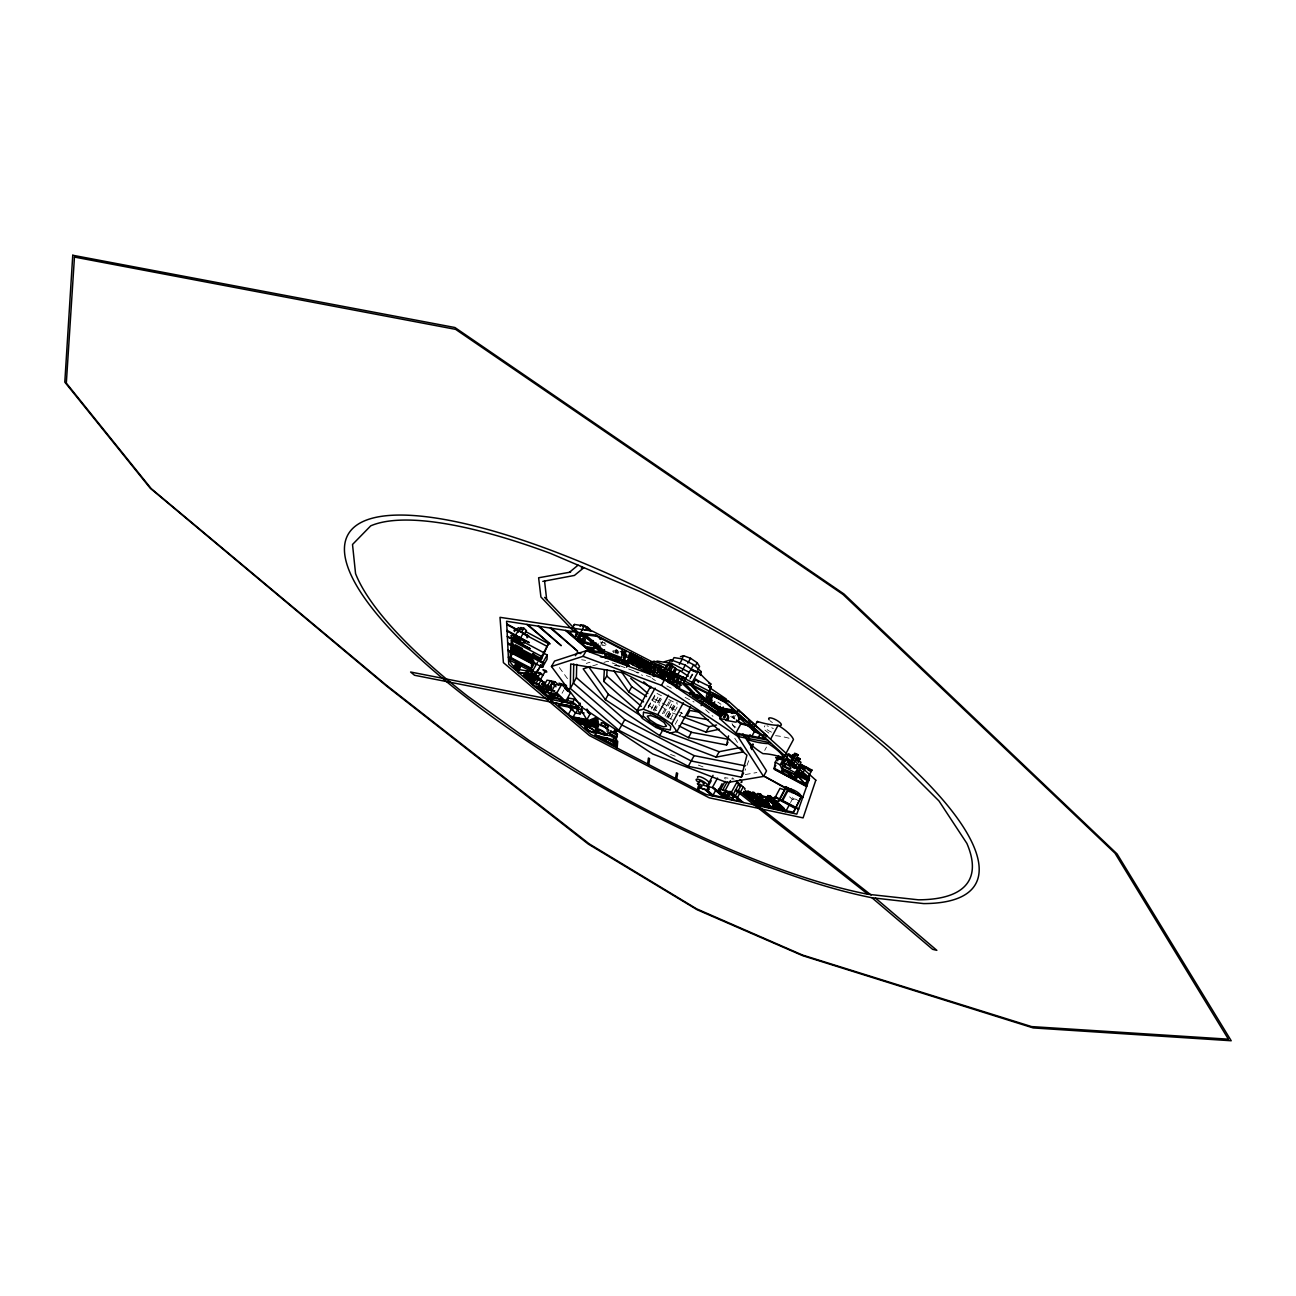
<?xml version="1.0" encoding="UTF-8"?>
<svg xmlns="http://www.w3.org/2000/svg" width="1296" height="1296" viewBox="0 0 1296 1296"><rect width="100%" height="100%" fill="white"/><g stroke="black" fill="none" stroke-linecap="round" stroke-linejoin="round"><path stroke-width="0.75" stroke-dasharray="5 3.75" d="M748.732 760.671L745.087 770.342M618.289 651.062C617.301 655.582 612.911 648.907 617.139 649.96M616.005 649.814L617.188 650.835M617.431 652.568L615.292 651.191M790.528 802.548L792.293 799.259L797.85 800.296M764.721 750.352L766.487 747.063M734.702 719.053L732.694 717.741L734.346 714.712M733.714 718.389L735.367 715.36M665.107 716.137L672.948 702.011M677.111 714.712L669.595 711.893L666.614 717.255L672.251 719.377M666.97 717.19L674.811 703.048M667.796 717.935L675.54 703.922M689.877 678.067L692.113 674.017M668.315 718.081L677.079 702.238M689.764 679.363L692.68 674.082M690.59 678.326L692.874 674.195M670.453 719.102L678.278 704.975M675.216 724.253L682.927 710.289M651.224 709.139L659.081 695.045M653.33 710.127L661.187 696.001M653.8 710.289L661.657 696.163M654.755 711.05L662.564 697.005M662.386 713.723L670.178 699.662M663.827 713.659L671.555 699.743M648.032 707.195L655.841 693.182M648.146 707.989L656.57 693.214L661.835 695.936M613.462 651.775L615.632 652.39L617.333 649.377M615.681 653.346L617.382 650.333L615.195 649.474L613.494 652.487M618.208 653.265L619.051 651.758M562.027 693.263L563.938 689.909M600.939 644.258L602.656 641.245M586.262 663.406L590.036 662.207M592.596 665.917L602.008 663.001M603.904 662.418L607.662 661.252L638.993 672.818M745.313 774.538L756.88 772.529M601.862 645.197L605.297 645.748M581.661 659.745L585.565 660.393M614.855 665.237L622.679 666.533M614.66 665.447L622.631 666.776M600.194 642.055L605.491 642.946L604.649 644.452L601.117 643.853M796.862 799.454L793.67 798.854L789.604 795.355M646.364 675.524L651.888 677.565M678.991 715.408L682.749 716.818M670.534 754.418L676.091 756.556M698.35 765.094L705.769 767.945M666.824 685.892L673.612 689.391M633.679 670.858L642.557 675.427M685.147 697.426L694.008 702.011M668.849 699.565L677.63 704.101M653.573 698.576L660.604 702.221M662.353 703.129L676.415 710.402M678.164 711.31L683.446 714.031M730.604 716.477L732.694 717.741M651.499 699.84L659.713 705.316M661.365 706.417L669.595 711.893M648.502 705.202L656.732 710.678M732.58 725.063L735.901 727.283M652.147 678.424L655.403 680.594M717.838 702.124L720.981 704.263M615.632 652.39L617.852 653.962M789.556 796.829L792.293 799.259M705.559 709.657L712.962 716.315M731.981 716.056L734.913 718.713M559.354 667.57L568.928 680.578M734.751 738.234L738.056 743.337M732.046 723.686L735.14 728.53M734.038 779.301A5.573 1.474 28.5 0 1 732.467 777.859M725.387 779.009A3.321 0.875 28.5 0 1 724.707 777.713A3.321 0.875 28.5 0 1 726.845 778.102A3.321 0.875 28.5 0 1 729 778.491A3.321 0.875 28.5 0 1 731.138 778.88L731.673 778.912A3.321 0.875 28.5 0 1 732.791 779.107M612.425 651.353A10.028 2.835 29.4 0 1 618.532 651.872M775.526 735.707A63.391 17.771 28 0 1 789.458 738.331M768.917 733.099A27.589 7.906 28.3 0 1 762.583 728.077M771.476 732.159A7.16 2.041 28.4 0 1 764.932 725.792M766.989 725.857A7.16 2.041 28.4 0 1 768.463 726.278M771.752 727.736A7.16 2.041 28.4 0 1 773.356 728.676M772.448 722.569A7.16 2.074 28.4 0 1 769.889 720.592M606.091 644.501A9.412 2.689 29.5 0 1 604.406 643.14"/><path stroke-width="1.5" d="M759.359 796.392L756.686 795.825L770.099 807.764L772.772 808.348L759.553 796.846L760.59 794.092L757.917 793.525L755.6 797.704L753.235 797.267M534.503 654.61L532.656 657.817L532.591 662.094L542.457 667.262L547.042 659.275L547.171 654.982L543.866 653.265M570.305 688.419L570.71 663.957L623.392 672.835L697.977 711.374L746.917 755.179L741.377 777.195L688.273 766.325L618.84 730.247L570.305 688.419L576.412 677.678L576.72 664.362M760.59 794.092L762.858 796.408M511.952 649.588L510.316 652.423L510.349 657.331L531.506 668.428L531.587 663.568L533.401 660.409M573.739 664.119L573.367 683.041L621.805 724.934L691.205 760.979L742.381 771.314M542.457 667.262L542.57 663.017L547.171 654.982M533.596 653.492L530.825 658.303L511.11 647.87L513.022 643.205M803.342 768.577L798.903 765.628M638.329 711.666L603.693 681.372L604.357 669.659M603.693 681.372L606.739 675.994L607.095 670.097M530.825 658.303L532.769 653.654M614.466 745.686L614.79 740.858L613.705 739.903L594.799 734.994L614.466 745.686C615.908 743.467 618.467 737.699 614.417 736.792L596.727 732.807M514.01 636.32L511.369 640.305L511.142 643.658L541.145 659.648L548.467 643.707L525.447 631.46M616.151 747.533L616.718 740.842L617.722 741.361L617.139 748.051M623.441 660.717L624.38 649.814M650.608 667.148L645.602 664.589L645.473 665.869L650.495 668.444L651.694 664.054L650.835 665.593M624.834 661.689L625.822 650.56M651.467 665.609L650.495 668.444M650.171 671.328L651.726 667.019L650.171 671.328L645.165 668.752L645.359 666.889C659.372 675.751 643.318 660.15 644.89 671.182L649.879 673.758L651.791 670.372L651.888 669.514L649.976 672.916L644.987 670.324L646.007 668.509M541.145 659.648L541.501 656.359L544.968 651.013L543.704 652.633L524.216 642.265M590.393 631.298L590.539 629.905L587.817 627.442L583.832 625.352L580.916 624.866L580.057 626.373M646.331 664.33L644.242 667.683A3.434 0.972 29.3 0 1 639.09 665.026L640.775 660.992L639.09 665.026L644.242 667.683L646.542 661.057L645.667 664.07L650.705 666.662L651.596 663.665M646.542 661.057L649.831 663.503M638.766 667.975L638.96 666.128L644.112 668.785L643.901 670.631L638.766 667.975L640.386 665.091M639.333 662.71L640.337 659.907L639.333 662.71L644.517 665.366L645.521 662.564L644.517 665.366M639.738 659.162L639.544 660.911L644.728 663.584L645.619 660.636L640.418 657.947L639.738 659.162L644.922 661.851L644.728 663.584M634.667 658.255L633.096 661.964A3.532 1.004 29.3 0 0 637.956 664.459L640.418 657.947L645.538 661.284M649.879 673.758L651.127 670.048L651.013 671.085M645.019 667.991L645.149 666.954L644.112 668.785M645.521 667.748L645.619 666.922L643.999 669.821M654.188 665.221L652.892 675.815L654.269 676.528L655.582 665.933M647.644 763.96L648.421 758.014L649.588 758.63L648.81 764.575M711.455 695.304L725.776 702.707L733.925 710.159L719.815 707.729A20.849 5.881 28.8 0 0 710.629 701.249L712.298 693.749L724.837 700.229M710.629 701.249L712.022 695.741M677.322 677.16L675.799 687.22L677.306 687.998L678.861 677.954M680.481 681.728L679.428 688.678L688.711 693.085L693.085 693.716L680.481 681.728L683.235 676.787L686.021 679.444M632.659 664.751L633.793 661.495L633.631 662.499L638.474 665.01L638.653 663.989L637.502 667.294L632.659 664.751L634.052 661.754L632.772 664.022M633.728 657.898L634.684 654.982L639.479 658.157L634.684 654.982L639.576 657.542L638.62 660.425L633.728 657.898L634.765 655.322L639.641 657.85L638.62 660.425M659.567 669.141L659.34 670.178L673.645 677.614L659.437 670.016L659.567 669.141L673.888 676.593L673.645 677.614M638.539 660.96L633.647 658.449L633.452 659.696L638.329 662.191L639.398 659.421L636.142 657.752M639.398 659.421L638.329 662.191M637.502 667.294L638.896 664.265L637.632 666.533M639.544 660.766L637.956 664.459M774.23 768.317L775.267 762.21L778.491 756.184L783.432 758.84L780.192 764.867L782.363 770.407L781.537 772.043L774.23 768.317L775.834 765.32M675.508 778.491L676.48 772.805L677.646 773.42L676.674 779.09M692.437 696.179L721.467 715.829L722.293 714.955A3.629 1.021 28.7 0 0 722.196 713.756L721.856 713.432A3.645 1.021 28.7 0 0 721.159 711.925L720.722 711.374A3.645 1.037 28.7 0 0 718.907 709.511L718.713 709.252A3.645 1.037 28.8 0 0 716.445 707.308L715.991 706.887A3.645 1.037 28.8 0 0 713.221 704.911L713.075 704.846A3.645 1.037 28.8 0 0 709.366 702.513L708.831 702.108A3.645 1.037 28.8 0 0 706.385 700.763L705.64 700.407A3.645 1.037 28.8 0 0 702.4 698.771L701.687 698.512A3.645 1.037 28.9 0 0 698.544 697.248L697.88 697.021A3.645 1.037 28.9 0 0 695.045 696.179L692.437 696.179L694.121 693.117M777.713 760.784L778.491 756.184M700.456 675.394L701.12 671.555L693.619 664.718L682.36 658.935L674.033 657.607L671.765 661.689M634.473 659.518L631.816 664.297L628.09 662.337L629.24 659.146L628.204 661.657M633.566 657.785L632.707 659.324L628.965 657.396L630.326 653.038L629.451 654.561L633.226 656.505L634.084 654.982M629.564 653.913L629.273 655.598L633.031 657.542L634.019 654.674L630.261 652.698L629.564 653.913L633.323 655.906L633.031 657.542M630.148 653.346L634.019 654.674L633.323 655.906M630.034 654.626L628.965 657.396M631.816 664.297L632.983 661.073L632.788 662.078L629.062 660.15M632.529 660.312L631.33 661.64L628.56 659.632L628.787 658.384L632.529 660.312L634.505 656.926M632.707 659.324L633.793 656.554M709.025 693.538L707.729 700.148L705.299 698.852A22.631 6.383 28.8 0 0 692.161 694.154L689.44 693.895L690.379 694.721A21.109 5.945 28.8 0 1 717.757 707.114L720.738 709.754A21.109 5.945 28.8 0 1 723.314 717.044L724.464 717.822A22.631 6.383 28.8 0 0 721.742 709.981L720.463 708.831L736.42 711.682M710.467 694.283L709.171 700.909L719.782 708.232L735.772 711.099M697.475 789.944L698.139 786.575A8.845 2.268 28.7 0 0 705.186 789.248L712.946 795.955M698.609 790.544L699.532 787.579A9.671 2.479 28.7 0 0 704.765 789.539L712.136 795.776M675.929 731.171L688.468 737.667L726.554 744.989L728.563 735.901M746.755 793.379L750.821 795.614L746.755 793.379L747.922 791.208L751.988 793.444L749.882 797.396L745.994 795.145L747.662 792.18L746.01 791.516L744.325 793.881L743.337 792.455L745.006 791.597L743.904 791.402M747.662 792.18L746.01 791.516M792.763 756.248L788.47 753.867L789.151 754.92M751.583 749.509L753.008 743.936L750.74 748.148M786.186 754.888L787.822 754.952M794.885 776.984L792.245 776.515L789.588 774.214L788.972 775.948L794.335 778.766L798.077 770.747L797.688 768.544M808.007 778.945L805.14 784.355L795.89 779.576L798.644 772.724M805.675 784.453L809.935 774.862L805.675 784.453L797.639 775.429L799.097 772.724M520.992 665.188L518.562 669.384C521.786 673.24 510.932 667.78 514.609 667.278A25.369 6.642 29.8 0 1 509.863 660.231L511.499 657.412M622.436 652.487L624.542 653.443L622.728 652.811M773.825 799.907L786.154 810.778L793.557 812.203L801.252 796.716L788.357 789.961L789.053 790.673L789.831 789.232L786.073 786.753L779.09 799.81A7.355 1.944 28.2 0 1 779.188 800.75L778.653 801.058A7.355 1.944 28.2 0 1 773.825 799.907L780.014 788.341A7.339 1.976 28.2 0 0 784.841 789.458L786.17 787.709A7.339 1.976 28.2 0 0 786.073 786.753M801.252 796.716L793.557 812.203M783.869 771.071L789.037 773.906L788.341 775.607L783.14 772.886L783.157 769.225L788.146 771.363L789.086 773.809M511.774 642.897L513.961 637.826M543.704 652.633L548.467 643.707M796.684 764.818L794.578 768.398L787.514 762.226L791.775 762.809L797.769 768.415L801.009 762.34L796.279 758.387M794.659 753.64L798.158 754.807L796.165 754.758M782.719 810.47L783.95 808.169L770.537 796.165L767.848 795.582L766.616 797.899L780.03 809.789L782.719 810.47L769.306 798.482L766.616 797.899M798.255 773.015L796.797 771.946L798.482 772.578A10.886 2.997 28.1 0 1 802.823 772.951L806.063 766.892A12.96 3.596 28.1 0 1 811.102 771.541L807.975 769.873M786.154 810.778L789.653 804.2M801.932 765.32L800.831 764.397L811.912 770.035L807.295 778.669L796.457 772.594L798.142 773.21M791.694 762.777L796.667 753.673M790.9 765.369L792.52 762.34M793.184 764.154L798.158 754.807M792.488 766.843L794.108 763.814M793.087 767.621L794.707 764.591M796.635 760.784L798.255 757.755L799.762 758.549L798.725 762.356M773.096 806.112C778.815 808.299 770.78 807.813 773.566 805.253L775.996 806.744M773.534 807.165L773.032 805.448M794.578 768.398L796.198 765.369M798.142 761.578L799.762 758.549M773.793 803.536L766.244 796.862L760.315 795.598L759.845 796.457L773.42 808.477L773.89 807.602L778.345 808.574M798.304 761.789L799.924 758.759M774.587 806.76L775.057 805.901M775.008 807.813L775.478 806.954L773.987 806.306M778.945 800.944L785.943 787.903M794.464 774.571L788.713 771.574L792.277 776.304L794.869 776.758L794.464 774.571L797.672 768.123M795.08 808.348L781.537 800.96L788.503 787.887M782.152 801.576L789.118 788.519M794.335 778.766L797.526 772.772M797.915 773.647L802.289 765.45M773.42 808.477L779.366 809.757L779.819 808.882M788.94 791.548L790.333 788.94L785.57 788.081M795.89 779.576L798.044 775.526M789.685 791.743L791.078 789.134A7.177 1.928 28.1 0 1 798.595 793.022A7.177 1.928 28.1 0 1 800.199 796.311M754.985 801.56L756.378 798.968L754.839 797.558L753.43 800.167L751.842 799.875L751.097 799.243L752.182 799.438L753.592 796.829L751.486 795.776L750.076 798.368L754.985 801.56L753.43 800.167M762.129 799.016L762.971 799.033L759.812 803.374L756.184 801.139L757.544 797.234M760.817 802.58L759.456 805.14L756.086 803.974L754.904 802.418L756.281 799.859M755.082 803.115L757.739 798.255M759.456 805.14L758.727 803.698L760.104 801.139M750.157 734.638L747.468 739.595A27.653 7.711 28.3 0 0 762.939 753.64A63.536 17.35 28 0 1 783.675 757.739L793.46 739.514A27.443 7.825 28.4 0 0 778.086 725.29A65.464 19.084 28.7 0 1 757.318 721.451L754.628 726.392M757.156 794.804L756.054 794.61L754.499 797.494L758.938 801.268L760.574 801.576L762.113 798.692M760.298 802.418L761.384 800.393L762.485 800.588L764.122 801.641L763.036 803.682L760.298 802.418L763.036 803.682M761.4 802.629L762.485 800.588M760.72 804.427L761.854 804.654L762.793 802.888L764.591 804.152L763.231 806.193L760.72 804.427L761.659 802.661M787.174 757.625L783.562 763.117L788.324 765.385A4.504 1.247 28.2 0 1 790.495 768.398A4.504 1.247 28.2 0 1 784.647 766.066C777.017 763.798 787.385 761.886 787.239 756.184M761.918 803.795L764.122 801.641M761.789 805.351L762.745 803.585L764.591 804.152M759.845 796.457L765.79 797.72L766.244 796.862M765.418 799.891L768.398 801.187L766.39 800.75L765.887 799.033L768.334 800.539M765.952 799.681L767.896 799.47L767.443 800.329M784.582 766.001L786.186 762.988M763.231 806.193L764.17 804.427M781.537 772.043L783.14 769.063M766.39 800.75L766.843 799.891M764.51 804.929L766.827 806.906L765.191 806.598L764.98 804.038M769.306 798.482L770.537 796.165M765.191 806.598L767.313 806.015M783.14 772.886L784.744 769.889M788.324 763.765L789.944 760.736M791.564 757.69L793.184 754.661L795.371 755.114M793.784 754.434L792.164 757.463L790.754 756.151L794.529 757.804M789.782 762.745L794.918 753.089M789.313 764.689L790.933 761.643M770.893 738.607L778.086 725.29M744.293 793.249L745.475 791.062M744.163 793.784L745.637 791.192M744.325 793.881L745.508 791.694M744.827 793.719L746.723 791.402M746.48 795.128L747.662 792.958M748.602 793.719L749.768 791.548M747.97 796.684L747.403 795.906L748.57 796.117L749.736 793.946M749.639 797.186L752.296 792.131L753.916 792.439L755.957 794.173L753.835 798.174L753.122 798.854L751.145 796.538L753.835 798.174M752.636 794.837L754.677 796.57L751 794.529L752.636 794.837L753.916 792.439M750.076 798.368L751.178 798.579L752.571 795.971M720.981 717.304L664.654 679.606L586.213 650.722L554.575 661.057L551.464 666.5L581.483 707.017L652.763 754.013L726.943 782.606L763.538 776.417L766.535 770.861L743.013 733.957M751.842 799.875L754.742 794.497M754.142 796.473L755.957 794.173M753.122 798.854L755.73 794.675L754.013 793.217M724.48 794.869A3.321 0.859 28.5 0 1 722.455 793.168A3.321 0.859 28.5 0 1 720.43 791.451A3.321 0.859 28.5 0 1 718.324 789.458A3.321 0.859 28.5 0 1 720.576 789.669A3.321 0.859 28.5 0 1 722.714 790.074A3.337 0.859 28.5 0 1 724.869 790.479L725.387 790.511A3.337 0.859 28.5 0 1 728.384 791.548A3.337 0.859 28.5 0 1 730.782 793.476A3.337 0.859 28.5 0 1 732.823 795.193A3.337 0.859 28.5 0 1 734.848 796.894A3.321 0.859 28.5 0 1 736.873 798.611A3.321 0.859 28.5 0 1 738.85 800.62A3.321 0.859 28.5 0 1 736.42 800.296L736.16 800.345A3.321 0.859 28.5 0 1 734.33 799.859A3.321 0.859 28.5 0 1 732.175 799.454A3.321 0.842 28.5 0 1 729.275 798.692A3.321 0.842 28.5 0 1 726.505 796.57A3.321 0.859 28.5 0 1 724.48 794.869L726.262 791.581M708.685 786.397L706.855 789.75L713.059 795.177L723.719 797.542L725.549 794.189M758.435 737.343L760.088 734.281L766.616 735.496L764.948 738.574L735.836 733.099L719.669 718.535L721.337 715.489M726.505 796.57L728.287 793.282M730.782 793.476L737.068 781.877A3.321 0.875 28.5 0 0 736.339 781.067M741.377 777.195L743.612 773.08M732.823 795.193L739.076 783.594A3.321 0.875 28.5 0 0 737.068 781.877M732.175 799.454L733.957 796.149M734.848 796.894L741.101 785.311A3.321 0.875 28.5 0 0 739.076 783.594M736.873 798.66L743.126 787.077A3.321 0.875 28.4 0 0 741.101 785.311M520.636 666.128L518.708 669.497L529.367 671.328L535.588 674.568L536.22 673.402L532.721 670.648L528.201 669.789L509.863 660.231M540.432 666.128L541.08 664.945L535.588 674.568M763.538 776.417L737.764 736.322L739.319 733.471M713.027 775.348L707.017 786.38L712.363 787.547L717.53 778.07M713.059 795.177L715.781 790.155M717.53 792.099L722.099 783.675M720.576 789.669L725.063 781.407M722.714 790.074L727.202 781.796M751.955 736.128L755.26 730.037M725.096 790.576L730.474 780.646M764.948 738.574L736.679 712.849L723.346 711.131A22.016 6.205 28.8 0 1 726.068 720.365L735.448 722.099A31.574 8.942 28.8 0 0 736.339 713.464L738.364 709.754L766.616 735.496M590.701 666.5L583.168 668.833L605.378 699.678L659.664 735.61L716.186 757.139L719.134 751.729L740.664 747.468M737.894 721.127L739.903 717.449A31.558 8.991 28.8 0 0 740.729 716.315M726.554 744.989L728.044 742.252M735.836 733.099L740.777 724.027L749.736 725.679M711.212 780.759L707.794 787.061L707.017 786.38L708.248 787.498A8.181 2.09 28.7 0 1 706.855 789.75M718.762 709.43L720.446 706.369M688.273 766.325L694.121 755.633L745.33 765.855M720.689 711.569L723.217 706.968M725.776 702.707L726.619 701.152M721.904 713.432L723.541 710.386M721.467 715.829L723.136 712.784M726.068 720.365L728.06 716.72M688.468 737.667L691.432 732.289L729.535 739.514M709.349 702.497L711.877 697.896M713.075 704.846L714.76 701.784M716.785 711.893L719.669 711.342L702.383 699.597L699.548 700.18L716.785 711.893L718.47 708.847M681.647 722.909L706.077 732.11L709.058 726.683L716.575 725.015M650.657 686.362L636.984 710.824L642.33 718.421L656.116 727.558L670.388 732.985L676.901 731.511L690.46 706.952M708.993 687.431L710.856 684.045A92.972 27.67 28.4 0 1 698.236 671.474A12.004 3.515 29 0 1 690.946 669.125L683.429 682.668A62.435 17.496 29.2 0 1 694.867 694.186A16.151 4.568 28.8 0 1 703.404 697.572A93.134 27.184 28.5 0 1 690.719 685.049A12.02 3.451 29 0 1 683.429 682.668M701.12 705.672L703.469 701.395M707.665 693.457L711.196 687.058A59.276 17.496 28.9 0 1 695.693 679.315L692.145 685.714A108.572 31.817 28.4 0 0 704.975 698.301L706.612 699.079A58.838 16.816 28.5 0 1 707.665 693.457A59.324 17.35 28.9 0 1 692.145 685.714M705.866 700.569L709.236 694.3M691.351 668.817L693.619 664.718M695.336 666.014L697.151 662.726L690.525 658.255L683.591 655.744L680.449 656.667M659.664 735.61L662.612 730.28L719.134 751.729M697.75 669.805L699.581 666.5L697.151 662.726M690.719 685.049L698.236 671.474M676.901 731.511L671.717 723.929L683.413 702.772M699.613 674.276L701.12 671.555M661.867 672.089L658.562 676.334L663.244 679.849L667.764 680.837L669.465 677.792M669.659 677.824L672.219 673.223L671.036 671.425L665.318 668.623L664.33 669.368M672.543 672.543L675.086 667.958M676.787 679.396L675.086 682.457L670.55 681.453L669.254 680.481L670.955 677.435M673.499 672.851L675.2 669.789M669.254 680.481L671.684 676.901M673.385 673.839L675.929 669.254M681.761 659.032L683.591 655.744M667.246 674.212L664.249 679.12L668.93 682.619L670.631 679.574M672.98 675.038L676.382 668.93L671.701 665.399L667.165 664.427L664.621 669.011M679.331 664.378L682.36 658.935M673.888 676.593L659.486 669.303M675.086 682.457L673.191 679.558L675.751 674.957L672.219 673.223M672.284 681.842L673.985 678.78M676.933 676.156L679.995 670.631L688.289 676.204M668.93 682.619L673.45 683.624L675.151 680.578M636.984 710.824L643.318 709.22L657.752 714.663L668.525 695.255M682.247 670.55L685.292 665.075L696.049 672.316M687.787 663.196L690.525 658.255M657.639 669.53L659.956 665.383L665.14 668.056M656.635 673.434L660.798 667.651L656.635 673.434L662.58 677.225L664.297 674.163M659.551 675.605L661.252 672.543M658.238 672.235L664.475 675.832L661.154 674.422L665.318 668.623M643.318 709.22L655.079 688.144M668.59 663.925L670.874 659.842L685.292 665.075M665.869 669.271L668.412 664.686M667.764 680.837L663.115 678.019L664.816 674.973M667.035 671.247L670.437 665.123M670.615 666.257L672.138 663.52L689.423 672.413M669.141 669.983L671.701 665.399M551.464 666.5L583.022 656.327L661.462 685.341L664.654 679.606M669.578 672.494L672.997 666.371M673.191 679.558L667.019 677.095L670.372 678.942L668.477 676.026L671.036 671.425M667.229 680.044L668.93 676.982M811.312 771.104L811.912 770.035M644.922 661.851L645.619 660.636L644.857 662.515M643.561 701.93L628.738 692.08L631.751 686.702L621.383 671.765M645.781 662.985L646.639 661.462M606.398 735.383L607.954 732.629L616.653 737.068L615.179 742.154L616.653 737.068M643.901 670.631L646.072 666.662M604.94 740.486L604.859 738.137L613.575 742.592L613.64 744.908L604.94 740.486L606.496 737.732L613.283 741.247M617.155 734.249L615.697 738.461L617.236 735.707C605.686 724.513 627.782 741.247 610.87 731.057L609.331 733.811L612.473 735.415M615.163 730.053L612.976 732.791L615.163 730.053L616.313 730.669L615.276 734.022L616.815 731.284M616.313 730.669L615.276 734.022M613.057 739.611L614.417 736.792M618.84 730.247L624.769 719.636L576.412 677.678M614.79 740.858L616.329 738.088M605.378 699.678L608.375 694.332L588.578 666.662M610.643 655.031L608.942 658.044L625.385 664.54L629.986 656.246M589.243 721.742L588.092 723.946L590.765 726.23L592.321 725.614M592.79 724.788L591.851 726.457L589.178 724.156L590.101 722.488L591.786 722.812L590.846 724.48L588.092 723.946M628.09 662.337L629.451 659.923M629.467 660.685L630.326 659.162L629.419 658.109L633.161 660.02L631.33 661.64M591.284 723.994L594.038 724.529L594.977 722.86L590.668 720.268L589.729 721.937L592.369 724.205M626.584 667.181L628.965 662.953M594.977 722.86L593.309 722.536L592.159 724.739L594.913 725.274L595.852 723.605L598.541 725.906L597.602 727.574L594.848 727.04L587.558 721.127M634.765 655.322L633.89 656.861L638.782 659.372L639.641 657.85M594.848 727.04L595.301 726.197L592.628 723.897L595.917 727.25L596.387 726.408M634.311 658.174L632.302 661.543L628.56 659.632L629.775 657.493L633.501 659.421M595.366 734.945L596.921 732.191M639.657 659.826L640.516 658.303M638.847 667.165L639.868 665.334M575.019 719.005L577.741 719.539L578.68 717.887L581.321 720.139L580.381 721.791L575.019 719.005L575.489 718.178L579.199 720.641M612.279 659.372L613.98 656.359M577.66 721.256L578.129 720.43M580.073 721.386L579.004 721.175L582.746 723.67L582.277 724.496L579.604 722.212L580.527 720.56L584.869 723.168L583.929 724.82L578.534 722.002L580.235 719.118L583.945 721.58M614.466 660.231L616.167 657.218M615.632 660.685L617.333 657.671M578.534 722.002L581.256 722.536L582.196 720.884M581.207 724.286L581.677 723.46M586.084 721.078L585.144 722.731L579.668 719.815L582.406 722.196L582.876 721.37M617.139 661.284L618.84 658.271M589.631 724.108L588.692 725.776L583.281 722.941L585.047 720.106M622.663 653.913L623.522 652.406L621.999 651.807M618.662 661.883L620.363 658.87M585.29 721.499L584.35 723.152L587.023 725.436L587.963 723.784M561.994 700.099A4.633 1.199 29.6 0 1 563.258 699.824L559.337 706.595L568.361 714.388A3.872 0.988 29.5 0 0 573.172 716.931L586.829 719.734L589.972 714.177L586.975 709.058M583.281 722.941L586.019 723.476L586.958 721.823M583.475 722.407L580.835 720.155L581.774 718.486L587.331 721.467L588.271 719.815L586.602 719.491L585.662 721.143L588.303 723.411M585.954 725.225L587.493 724.61M584.577 720.932L587.218 723.2L588.773 722.569M587.218 723.2L589.972 723.735L590.911 722.066M592.337 720.592L591.397 722.261L588.643 721.726L589.113 720.9L592.839 723.362M575.732 713.011L578.875 707.454L572.152 701.59L568.993 707.162L575.732 713.011L580.122 713.902L582.487 709.738M572.103 703.307L574.436 699.176L580.397 704.36M580.397 641.504L594.427 645.926L579.911 641.585L592.061 651.775L603.013 653.557L604.503 649.685M602.883 653.557L604.454 650.527M568.361 714.388L571.487 708.88A3.872 1.004 29.5 0 0 572.184 709.414M580.268 703.21L577.093 708.799L580.122 713.902M573.172 716.931L575.505 712.784M609.233 658.465L610.805 655.695L605.151 657.477M586.829 719.734L580.819 709.544L582.406 706.741M542.117 686.572L540.205 689.909L549.812 698.317L556.713 698.576L558.625 695.239M583.022 656.327L586.213 650.722M592.952 640.467L591.559 643.869L593.276 640.856M589.761 650.479L591.462 647.482M569.398 688.532L567.81 691.319L564.894 688.225L566.482 685.438L558.965 683.138M591.543 650.462L600.372 651.969L596.371 648.389L587.542 646.882L591.543 650.462L593.244 647.465M596.144 642.913L594.427 645.926L598.379 648.794A9.428 2.657 29.5 0 0 602.786 652.698M592.45 651.872L595.01 647.368M556.713 698.576L565.591 701.395L570.353 693.02L561.67 684.499L555.158 684.968L551.885 683.024L547.106 691.4L540.205 689.909M596.387 647.028L598.104 644.015M566.595 702.221L568.928 698.107L574.436 699.176M598.379 648.794L600.08 645.781M545.033 683.591L544.158 683.429L544.855 682.198L543.121 681.89L541.793 684.223L545.114 687.074L545.762 685.973M574.517 637.016A9.38 2.624 29.8 0 0 570.046 633.08C575.554 623.765 610.659 656.537 578.486 639.446A3.483 0.972 29.7 0 1 574.97 637.421L577.093 632.497M574.97 637.421L577.546 632.902M541.793 684.223L547.787 685.341L550.379 680.805L552.485 682.619L549.893 687.155L543.899 686.021L546.977 680.173L550.379 680.805M582.973 626.859L583.832 625.352M580.106 633.533L584.431 625.968L591.446 631.265M578.34 637.762L575.618 635.299L575.748 633.922L582.633 636.498L585.371 638.96L585.225 640.337L578.34 637.762L580.057 634.748M581.062 634.927L578.81 639.835L591.559 643.869M545.114 687.074L551.124 688.208L551.756 687.091L550.525 686.038M558.851 685.13L555.044 681.777L553.457 684.563L556 686.783M585.225 630.293L586.958 627.264M556.616 692.356L553.765 697.361L548.694 692.923L543.283 691.805L548.37 696.244L550.265 692.923M547.106 691.4L550.379 693.328L555.158 684.968M586.958 628.949L587.817 627.442M582.309 639.835L584.042 636.822M549.812 698.317L551.707 694.996M575.424 655.695L576.995 652.941L580.9 653.573M550.379 693.328L556.875 692.906L561.67 684.499M529.06 675.605L527.18 678.634L528.039 679.347L533.855 681.809L533.255 680.854L535.248 680.546L531.409 677.792C535.961 674.827 529.918 671.198 529.432 676.593L524.734 674.633L525.593 675.329L527.715 672.025L528.574 672.754L526.97 675.556M535.945 687.479L554.866 690.962L535.102 686.767L529.772 682.052L531.344 679.331M534.001 676.139L538.018 676.966L541.89 680.578L536.593 679.574C527.456 675.41 539.638 671.992 540.302 665.172M531.878 680.627L533.482 677.84M533.272 679.363L534.875 676.561M532.737 681.34L534.341 678.553L535.702 678.748L533.855 681.809M533.255 680.854L534.535 678.618M533.855 680.319L535.135 678.083M534.406 679.833L536.009 677.03M534.973 680.789L536.576 677.986M536.593 679.574L540.383 672.835L543.04 675.086L540.286 674.195M529.772 682.052L536.123 683.203L538.472 679.104L535.297 678.521M540.675 679.234L545.632 670.583L543.008 669.595L543.64 670.729M531.004 683.105L538.634 684.482L540.983 680.384A7.938 2.057 29.8 0 0 539.719 679.703M572.654 627.458L574.387 624.445L584.431 625.968M544.352 685.276L542.765 688.03A9.25 2.381 29.7 0 0 535.135 686.621M512.406 646.267L510.77 650.754L531.02 661.284L533.531 655.355M531.02 661.284L534.389 655.436M527.18 678.634L523.616 675.637L525.496 672.608L526.613 673.078M524.734 674.633L526.597 671.571L527.715 672.025M531.554 665.496L534.001 661.235M525.593 676.836L526.873 674.6M529.367 671.328L530.987 668.509M531.506 668.428L534.762 662.758M531.473 672.98L537.581 662.175M528.039 679.347L531.311 673.547M529.853 676.625L531.409 677.792M529.157 679.833L532.429 674.017M529.416 679.59L530.712 677.354L528.784 675.848M531.684 677.549L533.288 674.746M510.349 657.331L512.811 653.103M524.686 633.809L526.5 630.666L523.876 628.204L520.798 627.539L518.076 632.254M513.605 667.602L516.634 662.207M514.334 667.213L517.25 662.159M513.994 668.185L517.023 663.082M514.82 668.93L517.72 663.892M515.938 669.676L518.837 664.654M517.153 670.324L520.052 665.285M518.27 670.729L520.198 667.375M514.917 636.352L515.095 636.287A3.483 0.94 30 0 1 519.907 638.62L520.457 638.977A4.828 1.296 30 0 1 524.491 642.427A4.828 1.296 30 0 1 521.17 642.281L520.231 641.925A3.467 0.94 30 0 1 515.435 639.608L514.301 638.896A4.714 1.264 30.1 0 1 510.948 635.623A4.714 1.264 30.1 0 1 514.755 636.255L518.173 630.974A3.483 0.94 30 0 1 522.985 633.29L523.535 633.647A4.828 1.312 30 0 1 527.099 636.32A4.828 1.312 30 0 1 526.889 637.713M515.225 639.398L516.764 636.741M511.11 647.87L512.973 644.663M522.061 631.346L523.876 628.204M517.622 640.013L520.7 640.694L518.076 638.248L514.998 637.551L517.622 640.013L519.161 637.357M520.052 638.766L523.13 633.452M516.424 630.05L518.351 627.685L521.899 629.564M747.176 792.974L748.829 793.168M745.994 795.145L748.57 796.117M782.962 764.024L783.918 763.668M581.272 567.972L582.228 566.935M526.597 671.571L527.197 672.543M528.023 673.58L528.574 672.754M533.401 678.132L530.712 677.354M525.496 672.608L526.079 673.564M523.616 675.637L525.593 675.329M529.432 676.593L530.825 676.82M534.276 677.354L531.571 675.07M569.414 572.314L578.065 565.153M583.913 567.648L574.42 575.44L542.813 581.386M611.68 736.744L613.073 736.857M674.746 670.129L676.382 668.93M621.578 653.8L623.554 655.079M592.272 719.847L593.471 719.912M650.333 662.305L654.124 661.171L667.067 665.901M664.411 661.721L670.874 659.842M706.077 732.11L719.215 729.243M725.857 700.472L728.838 701.881M716.186 757.139L743.548 751.842L741.344 748.44M788.729 789.426L789.831 789.232M570.596 572.103L538.618 577.773L540.918 597.002L572.395 629.856L576.963 631.298L544.612 597.391M574.387 624.445L574.177 625.385M798.255 757.755L797.348 757.755L797.931 758.533M799.438 759.31L800.345 759.326M596.84 723.006L597.164 722.099L594.103 720.139M867.964 894.272L918.362 899.813A351.346 95.159 29.1 0 0 966.881 843.404L938.952 800.928L887.873 749.963A351.346 95.159 29.1 0 0 639.511 591.349L550.427 553.376A351.346 95.159 29.1 0 0 370.737 525.836L352.512 544.482L355.558 573.61A351.346 95.159 29.1 0 0 467.597 696.146L528.8 740.243L596.565 782.347A351.346 95.159 29.1 0 0 867.964 894.272L735.383 790.09L738.736 790.706L871.139 895.05M871.949 897.755L923.627 903.587A359.17 97.297 29.1 0 0 713.059 626.503A359.17 97.297 29.1 0 0 357.032 586.343A359.17 97.297 29.1 0 0 871.949 897.755L932.618 949.336L936.846 950.341L875.545 898.16M596.014 635.17L506.59 621.27L508.745 664.281L590.879 734.362L706.19 794.497L796.813 814.131L809.563 778.248L726.278 702.448L596.014 635.17L595.528 635.947M656.91 661.057L672.138 663.52M652.228 664.119L659.956 665.383M600.437 656.764L612.166 658.676M625.855 660.895L629.759 661.543M637.713 663.196L641.714 663.844M517.72 671.927L537.808 676.091L518.562 672.656M723.346 711.131L736.339 713.464M722.99 712.46L726.359 713.059M699.629 712.201L689.926 710.467L686.961 715.846L708.264 719.75M719.669 718.535L726.392 719.766A22.016 6.205 28.8 0 0 728.158 715.846M596.727 721.03L596.743 720.106M757.674 732.159L754.434 731.56L739.757 718.227M605.864 725.954L604.568 724.237M753.3 793.006L755.422 794.075M751.988 793.444L747.922 791.208M745.378 794.173L746.464 794.383L743.337 792.455M767.588 740.048L736.646 734.233L739.66 736.841L770.472 742.673M549.796 699.305L574.306 703.922L578.664 707.535L553.959 702.853M755.989 800.134L760.639 803.374M549.682 699.208L410.605 672.025L414.526 675.265L578.664 707.535M560.358 701.298L574.452 704.052M571.001 717.385L590.198 721.111L594.038 724.529M789.718 760.185L775.64 757.447L777.082 758.743L791.159 761.497M571.763 718.049L589.81 721.564M594.184 723.281L595.852 723.605M584.82 722.326L583.751 722.115L586.424 724.399M588.562 723.119L589.631 723.33M582.406 722.196L585.144 722.731M596.857 725.582L598.541 725.906M590.765 726.23L593.519 726.781L590.846 724.48M594.572 727.137L587.169 721.046M565.04 700.18L572.152 701.59M549.65 680.692L555.044 681.777M580.819 709.544L560.099 705.364A4.633 1.183 29.6 0 0 559.337 706.595M580.203 712.201L584.107 712.994M548.37 696.244L553.765 697.361M795.064 767.848L797.769 768.415M540.383 672.835L536.317 671.96L538.553 673.385M597.067 721.499C601.506 721.726 590.668 715.959 593.827 719.717M702.967 783.983C707.762 784.485 696.778 778.41 699.646 782.152M625.304 657.023L626.179 656.926L625.336 656.1M748.084 796.781L749.882 797.396M674.455 668.606L679.995 670.631M637.891 661.203L641.585 662.564M650.819 665.95L660.053 669.335M651.353 670.583L656.878 672.624M682.749 716.818L709.058 726.683M551.529 683.17L552.404 683.64M620.735 651.645L623.522 652.406M527.229 672.559L528.331 673.013M533.012 674.989L531.036 673.79M528.25 673.321L530.712 674.357M528.736 676.156L530.761 677.03M596.662 719.345C601.182 720.835 593.082 715.554 595.366 718.551M545.114 671.636L546.847 671.944L545.632 670.583M801.527 765.239L800.491 765.029L801.592 765.968M541.08 666.824L542.797 667.035L540.788 665.383M758.727 803.698L754.904 802.418M779.09 799.81L781.537 800.96M563.08 685.244L564.003 685.406L562.626 684.968M724.658 709.414L730.118 712.217M552.695 682.538C555.32 683.446 550.508 680.546 552.485 682.409M662.758 673.223L668.477 676.026M660.166 675.151L663.115 678.019M669.983 679.963L673.45 683.624M599.4 638.653L600.68 639.495M625.482 654.188L627.021 655.42L625.45 655.177M629.176 656.149L632.934 658.076M639.479 661.446L644.663 664.103M633.29 660.701L638.167 663.196M639.22 663.746L644.404 666.403M673.758 672.494L685.843 678.731M640.402 659.372L645.586 662.045M646.526 662.531L651.564 665.14M645.862 662.288L650.916 664.897M650.981 667.213L659.761 671.749M677.354 680.821L680.87 682.636M628.382 660.668L632.124 662.596M632.934 663.017L637.794 665.512M645.1 669.287L650.106 671.879M636.854 665.204L640.402 667.035M649.264 671.603L659.907 677.095M670.55 682.587L679.412 687.172M690.055 692.647L693.603 694.478M797.639 775.429L807.052 780.289M606.074 737.797L616.005 742.932M808.915 780.03L797.51 774.117L808.704 780.646M506.72 623.862L528.768 636.044L506.752 624.623M507.044 630.407L529.286 642.67L507.076 631.152M806.792 786.04L774.085 769.079L806.582 786.607M507.335 636.255L530.258 648.729L507.368 636.854M678.893 725.809L691.432 732.289M624.769 719.636L694.121 755.633M510.721 649.199L530.987 659.745M508.032 650.09L531.473 662.807L508.064 650.641M508.372 656.975L531.976 669.773L508.405 657.509M798.676 808.85L775.235 796.7A16.022 4.244 28.3 0 1 768.35 796.975L784.728 811.507M798.53 809.255L775.85 797.785A15.617 4.131 28.3 0 1 769.921 797.753L768.901 797.461L785.554 811.685M634.003 656.213L638.879 658.773M633.938 662.483L638.782 665.026M532.656 657.817L542.57 663.017M510.316 652.423L531.587 663.568M507.676 642.962L543.802 662.953L507.724 643.853M511.175 646.412L530.923 656.861M523.519 633.825L546.588 646.105M511.369 640.305L541.501 656.359M515.29 644.776L522.353 648.535M534.697 655.112L541.76 658.87M803.504 766.924L808.186 769.435M798.482 772.578L807.878 777.6A12.976 3.58 28.1 0 0 802.823 772.951M616.183 731.268L614.515 730.037M775.267 762.21L780.192 764.867M802.888 797.024L763.684 775.964L802.613 797.801M517.995 631.039L517.849 630.941A4.714 1.28 30.1 0 0 514.431 629.986A4.714 1.28 30.1 0 0 514.723 631.606M750.854 727.25L744.26 724.189A12.085 3.434 28.6 0 1 737.019 720.592M767.848 795.582L769.095 796.392M731.203 712.816L732.256 713.448M613.494 737.068L614.806 738.072M753.43 724.739L754.337 725.29M751.777 727.785L752.684 728.336M560.893 684.92L560.05 683.996L561.962 684.985M596.338 719.831L594.265 719.653M755.228 725.841L756.913 726.991M608.375 694.332L642.881 717.206M656.035 725.922L662.612 730.28M631.751 686.702L646.558 696.568M657.752 714.663L671.717 723.929M674.811 680.74L681.534 685.228M661.462 685.341L737.764 736.322M678.1 676.933L682.992 680.222M709.123 687.35L726.359 699.111M761.854 804.654L763.636 805.918M798.547 765.612L802.888 768.852M799.648 766.681L802.532 768.836M755.6 797.704L760.574 801.576M751.178 798.579L752.182 799.438M761.384 800.393L763.004 801.754M538.634 684.482L542.765 688.03A5.702 1.474 29.8 0 0 538.634 684.482A7.938 2.057 29.8 0 0 536.123 683.203M578.178 719.296L585.031 725.144L576.558 718.389L576.088 719.215L578.729 721.467M577.741 719.539L580.381 721.791M581.256 722.536L583.929 724.82M543.753 682.717L540.999 680.351A5.702 1.474 29.8 0 1 543.721 682.247M587.331 721.467L589.972 723.735M583.443 718.81L587.687 722.358M583.087 720.252L589.972 726.133L581.305 719.312M586.019 723.476L588.692 725.776M594.913 725.274L597.602 727.574M547.787 685.341L551.124 688.208M791.078 789.134L793.865 791.548M527.812 624.575L550.022 643.966L526.856 624.429M727.234 799.049L713.61 787.903L726.116 798.806M587.299 711.844L589.972 714.177M606.739 675.994L641.309 706.336M743.369 802.548L729.761 791.321L742.284 802.321M539.185 626.341L561.265 645.683L538.229 626.195M550.379 628.074L577.643 651.224L551.594 628.268M712.363 787.547L723.719 797.542M769.014 808.105L754.79 795.533L770.148 808.348M566.465 630.585L590.684 651.985L565.38 630.407M765.79 797.72L779.366 809.757M630.747 678.391L647.87 693.538M764.834 799.6L769.354 803.601M643.739 681.842L650.867 688.16M582.228 633.031L605.945 654.075M581.143 632.853L605.297 654.286M757.917 793.525L760.898 796.181M717.547 711.958L720.511 714.631M742.673 734.605L748.586 739.935M736.371 720.041L740.777 724.027M793.184 754.661L794.173 755.584M556.875 692.906L565.591 701.395M797.202 775.429L805.14 784.355M613.705 670.567L628.738 692.08M751.486 795.776L752.409 797.105M675.751 674.957L677.63 677.873M621.691 651.305L622.258 652.244M743.11 787.028L743.126 787.077A3.321 0.875 28.4 0 1 744.568 789.264M544.563 581.062L546.669 599.546M610.87 731.057L610.967 732.532M698.787 782.622A6.512 1.669 28.7 0 1 697.945 779.22A6.512 1.669 28.7 0 1 706.968 784.242A6.512 1.669 28.7 0 1 703.145 785.052M697.669 777.551A6.512 1.685 28.7 0 1 702.772 777.794A6.512 1.685 28.7 0 1 709.058 782.914M740.048 779.641A5.573 1.474 28.5 0 1 740.972 782.428M736.792 782.816A5.573 1.458 28.5 0 1 739.822 786.056M791.03 792.196A7.177 1.928 28.1 0 1 792.472 792.796M608.942 658.044A10.044 2.819 29.4 0 1 615.13 657.914A10.044 2.819 29.4 0 1 625.385 664.54M622.436 653.735A10.028 2.835 29.4 0 1 628.787 658.498M712.314 693.117A7.841 2.252 28.8 0 1 720.673 698.188M721.24 698.836A7.841 2.252 28.8 0 1 721.613 699.435M716.04 696.146A3.645 1.053 28.8 0 1 716.737 696.649M643.496 665.804A3.434 0.972 29.3 0 0 645.1 666.16L639.932 663.503A3.434 0.972 29.3 0 0 640.597 664.119M801.722 766.535A10.87 3.029 28 0 1 806.063 766.892M747.468 739.595A65.61 18.63 28.7 0 0 768.204 743.596A27.508 7.646 28.4 0 1 783.675 757.739M757.771 722.407A27.589 7.906 28.3 0 1 757.318 721.451M769.079 719.669A7.16 2.074 28.4 0 1 771.719 718.114A7.16 2.074 28.4 0 1 779.819 722.488A7.16 2.074 28.4 0 1 779.981 725.549M723.686 710.516A22.016 6.205 28.8 0 1 726.003 712.816M726.91 713.885A22.016 6.205 28.8 0 1 727.623 714.89M753.705 728.077A7.727 2.187 28.4 0 1 753.187 727.429M748.748 720.43A7.484 2.122 28.5 0 1 751.842 722.617M752.587 723.33A7.484 2.122 28.5 0 1 753.138 723.994M760.088 734.281A7.727 2.187 28.4 0 1 753.575 730.28A7.727 2.187 28.4 0 1 752.36 727.267A7.484 2.122 28.5 0 0 752.782 726.602M747.905 721.969A7.484 2.122 28.5 0 0 744.293 720.203A4.39 1.247 28.6 0 1 739.903 717.449M749.056 722.682A7.484 2.122 28.5 0 1 750.092 723.411M751.745 724.853A7.484 2.122 28.5 0 1 752.312 725.517M738.364 709.754A31.558 8.991 28.8 0 1 739.87 711.974M711.472 699.71A20.849 5.897 28.8 0 1 712.33 700.229M698.528 682.409A108.491 32.076 28.4 0 1 695.693 679.315M711.196 687.058A58.79 16.945 28.4 0 0 710.111 692.712A2.835 0.81 28.8 0 0 709.56 692.42M708.604 682.976A16.119 4.649 28.8 0 1 710.856 684.045M690.946 669.125A62.321 17.82 29.2 0 1 693.23 671.15M573.415 710.208A3.872 1.004 29.5 0 1 572.573 709.69M591.446 719.96A4.082 1.053 29.4 0 1 593.552 719.588A4.082 1.053 29.4 0 1 598.104 722.504A4.082 1.053 29.4 0 1 596.776 723.379M590.668 721.337A4.082 1.053 29.4 0 1 594.005 721.516A4.082 1.053 29.4 0 1 597.618 724.837M590.053 721.337A5.135 1.312 29.4 0 1 593.26 720.851A5.135 1.312 29.4 0 1 598.622 725.193M593.665 722.812A5.135 1.312 29.4 0 1 594.815 723.492M595.868 724.205A5.135 1.312 29.4 0 1 596.759 724.934M587.833 721.175A6.269 1.604 29.4 0 1 590.911 721.256M592.288 721.807A6.269 1.604 29.4 0 1 597.521 725.096M601.7 723.994A4.099 1.053 29.3 0 1 602.624 722.86A4.099 1.053 29.3 0 1 607.5 725.533A4.099 1.053 29.3 0 1 607.419 727.105M600.599 725.533A4.115 1.053 29.3 0 1 604.957 727.526M605.718 728.109A4.115 1.053 29.3 0 1 606.706 729.146M597.78 725.242A6.302 1.62 29.3 0 1 601.263 724.966A6.302 1.62 29.3 0 1 608.018 729.211A6.302 1.62 29.3 0 1 606.852 730.96M542.263 690.622L543.996 691.61L542.327 690.574M72.754 255.247L64.8 382.126L150.223 488.236L386.224 685.811L588.254 844.069L697.167 909.776L802.678 955.687L1033.171 1027.922L1231.2 1040.753L1117.103 853.951L843.955 593.973L454.912 327.515L72.754 255.247M74.455 257.062L66.323 383.098L151.259 488.657L386.224 685.082L589.307 843.907L696.584 908.82L802.467 955.022L1031.616 1026.594L1228.397 1039.181L1114.997 853.205L842.983 594.443L455.641 329.362L74.455 257.062M622.42 649.555L621.724 657.752L604.552 651.159L585.517 634.862L596.662 636.239L622.42 649.555M674.957 676.739L674.665 679.509L669.433 675.977L658.109 671.36L658.012 667.975L674.957 676.739M643.545 712.282L643.156 715.959L650.77 722.633L661.964 728.433L670.259 730.004L670.777 726.408L663.147 719.685L651.823 713.821L643.545 712.282M815.816 780.192L803.083 817.889L709.204 797.801L589.405 735.561L503.399 662.645L499.997 617.333L592.369 631.087L728.352 700.974L815.816 780.192M695.563 696.551L698.674 698.414L695.563 696.551M795.258 772.659L794.399 774.295L782.768 768.722L782.525 766.017L795.258 772.659M556.632 694.186L558.398 695.272L556.729 694.17M605.102 654.367L604.843 656.473L606.285 657.023A13.235 3.71 29.4 0 1 613.786 656.116A13.235 3.71 29.4 0 1 627.944 665.188L629.176 665.512L622.615 660.134A14.985 4.196 29.4 0 0 606.317 653.945L605.102 654.367M697.459 783.74C701.395 789.588 705.316 784.825 697.459 783.74M546.329 691.481L548.03 692.469L546.41 691.465M727.736 794.432L729.599 795.452L727.85 794.399M599.076 736.436L603.094 738.769L599.076 736.436M719.167 712.687L722.293 714.469L719.167 712.687M554.477 693.781L556.47 694.98L554.477 693.781M650.381 715.424L647.303 716.186L649.863 719.847L656.537 724.253L663.439 726.878L666.549 726.149L664.038 722.488L657.315 718.049L650.381 715.424M574.436 718.891L572.702 718.551L580.478 724.075L574.436 718.891M560.115 696.616L552.598 694.3L555.53 697.378L563.047 699.694L560.115 696.616M638.815 662.936L633.955 660.442A3.532 1.004 29.3 0 0 638.815 662.936M716.769 709.139L706.207 701.978A7.841 2.219 28.8 0 1 716.769 709.139M724.739 794.011A5.589 1.442 28.5 0 0 733.244 797.866A5.589 1.442 28.5 0 0 727.996 793.022A5.589 1.442 28.5 0 0 724.739 794.011M596.678 730.879A6.302 1.604 29.3 0 0 606.139 735.156A6.302 1.604 29.3 0 0 599.886 729.535A6.302 1.604 29.3 0 0 596.678 730.879M598.412 731.446A4.115 1.053 29.3 0 0 604.422 733.941A4.115 1.053 29.3 0 0 599.87 730.183A4.115 1.053 29.3 0 0 598.412 731.446M586.051 728.676A6.269 1.588 29.4 0 0 595.463 732.937A6.269 1.588 29.4 0 0 589.194 727.331A6.269 1.588 29.4 0 0 586.051 728.676M586.813 728.854A5.135 1.312 29.4 0 0 594.508 732.337A5.135 1.312 29.4 0 0 589.388 727.753A5.135 1.312 29.4 0 0 586.813 728.854"/></g></svg>
